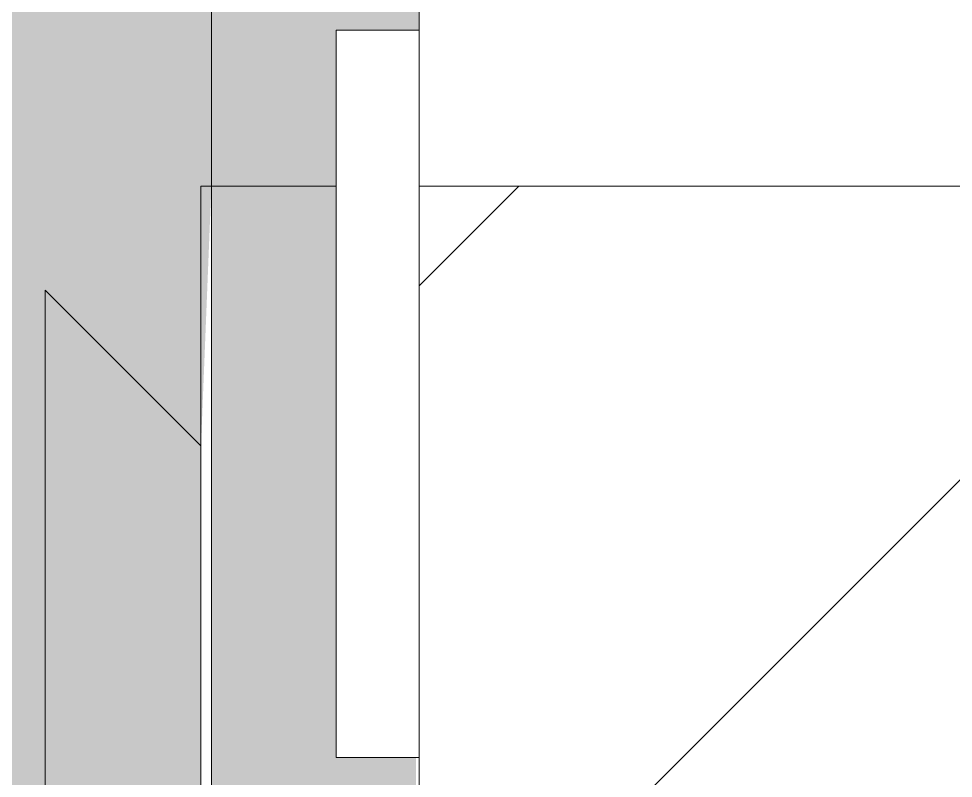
# Model space of a CAD drawing. Header units: millimetres. Extents: x 81773 to 282675, y -8553 to 29000.
# Drawn here: x 109631.5 to 109721.4, y 3698 to 3771.1 of the extents above; entities that cross this region are included whole.
import ezdxf

# ---------------------------------------------------------------- set-up
doc = ezdxf.new("R2010")
doc.units = ezdxf.units.MM
for name, color, linetype, lineweight in [('A-DOOR', 7, 'Continuous', 9), ('A-DOOR-FRAM', 7, 'Continuous', 13), ('A-FLOR-PATT', 7, 'Continuous', 9), ('A-WALL', 7, 'Continuous', 9), ('I-WALL', 7, 'Continuous', 9)]:
    doc.layers.add(name, color=color, linetype=linetype, lineweight=lineweight)
for name, color, linetype, lineweight, true_color in [('A-GENM-2', 5, 'Continuous', 9, 0x0000ff), ('A-WALL-1', 9, 'Continuous', 9, 0x808080), ('A-WALL-FNSH-1', 9, 'Continuous', 9, 0x808080), ('I-WALL-2', 9, 'Continuous', 9, 0x808080)]:
    doc.layers.add(name, color=color, linetype=linetype, lineweight=lineweight, true_color=true_color)

# ---------------------------------------------------------------- blocks, each defined once
blk = doc.blocks.new('Плинтус - Плинтус светлый _сад_-33412381-План раскладки напольных покрытий 3 этажа в осях 23-33')
at = {"layer": 'A-GENM-2'}
blk.add_hatch(color=256, dxfattribs=at).paths.add_polyline_path([(3200, 0), (0, 0), (-15, -15), (3200, -15)])
for p, q in [((0, 0), (-15, -15)), ((0, 0), (3200, 0)), ((-15, -15), (3200, -15))]:
    blk.add_line(p, q, dxfattribs=at)
blk = doc.blocks.new('110_Дверь_СКБ_2Ст - Д-5_п_ Из игровой в коридор-32351726-План раскладки напольных покрытий 3 этажа в осях 23-33')
at = {"layer": 'A-DOOR-FRAM'}
for p, q in [((712.5, 40), (712.5, -40)), ((712.5, -40), (662.5, -40)), ((697.5, -48), (697.5, -40)), ((697.5, -40), (767.5, -40)), ((767.5, -40), (767.5, -48)), ((767.5, -48), (697.5, -48))]:
    blk.add_line(p, q, dxfattribs=at)

msp = doc.modelspace()

# ---------------------------------------------------------------- hatches: boundary and pattern name
at = {"layer": 'A-FLOR-PATT'}
h = msp.add_hatch(color=256, dxfattribs=at)
h.paths.add_polyline_path([(109650, 170), (109648.997, 170.065), (109649, 170)])
h.paths.add_polyline_path([(109017.806, 170), (108928.788, 170.065), (108928.788, 190.065), (108910, 190.065), (108910, 170), (108928.788, 170)])
h.paths.add_polyline_path([(108167.75, 259.645), (108172.75, 260.985), (108176.41, 264.645), (108177.75, 269.645), (108176.41, 274.645), (108172.75, 278.305), (108167.75, 279.645), (108162.75, 278.305), (108159.09, 274.645), (108157.75, 269.645), (108159.09, 264.645), (108162.75, 260.985), (108165.162, 259.986)])
h.paths.add_polyline_path([(108479, 259.645), (108484, 260.985), (108487.66, 264.645), (108489, 269.645), (108487.66, 274.645), (108484, 278.305), (108479, 279.645), (108474, 278.305), (108470.34, 274.645), (108469, 269.645), (108470.34, 264.645), (108474, 260.985), (108476.412, 259.986)])
h.paths.add_polyline_path([(108790.25, 259.645), (108795.25, 260.985), (108798.91, 264.645), (108800.25, 269.645), (108798.91, 274.645), (108794.848, 278.472), (108790.25, 279.645), (108785.25, 278.305), (108781.59, 274.645), (108780.25, 269.645), (108781.59, 264.645), (108785.25, 260.985), (108787.662, 259.986)])
h.paths.add_polyline_path([(108686.5, 259.645), (108691.5, 260.985), (108695.16, 264.645), (108696.5, 269.645), (108695.16, 274.645), (108691.5, 278.305), (108686.5, 279.645), (108681.5, 278.305), (108677.84, 274.645), (108676.5, 269.645), (108677.84, 264.645), (108681.5, 260.985), (108683.912, 259.986)])
h.paths.add_polyline_path([(108582.75, 259.645), (108587.75, 260.985), (108591.41, 264.645), (108592.75, 269.645), (108591.41, 274.645), (108587.75, 278.305), (108582.75, 279.645), (108577.75, 278.305), (108574.09, 274.645), (108572.75, 269.645), (108574.09, 264.645), (108577.75, 260.985), (108580.162, 259.986)])
h.paths.add_polyline_path([(108271.5, 259.645), (108276.813, 261.225), (108280.16, 264.645), (108281.5, 269.645), (108280.16, 274.645), (108276.5, 278.305), (108271.5, 279.645), (108266.5, 278.305), (108262.84, 274.645), (108261.5, 269.645), (108262.84, 264.645), (108266.5, 260.985), (108268.912, 259.986)])
h.paths.add_polyline_path([(108375.25, 259.645), (108380.563, 261.225), (108383.91, 264.645), (108385.25, 269.645), (108383.91, 274.645), (108380.25, 278.305), (108375.25, 279.645), (108370.25, 278.305), (108366.59, 274.645), (108365.25, 269.645), (108366.59, 264.645), (108370.25, 260.985), (108372.662, 259.986)])
h.paths.add_polyline_path([(108686.5, 409.645), (108691.5, 410.985), (108695.16, 414.645), (108696.5, 419.645), (108695.16, 424.645), (108691.5, 428.305), (108686.5, 429.645), (108681.5, 428.305), (108677.84, 424.645), (108676.5, 419.645), (108677.84, 414.645), (108681.5, 410.985), (108683.912, 409.986)])
h.paths.add_polyline_path([(108790.25, 409.645), (108795.25, 410.985), (108798.91, 414.645), (108800.25, 419.645), (108798.91, 424.645), (108795.25, 428.305), (108790.25, 429.645), (108785.25, 428.305), (108781.59, 424.645), (108780.25, 419.645), (108781.59, 414.645), (108785.25, 410.985), (108787.662, 409.986)])
h.paths.add_polyline_path([(108479, 409.645), (108484, 410.985), (108487.66, 414.645), (108489, 419.645), (108487.66, 424.645), (108484, 428.305), (108479, 429.645), (108474, 428.305), (108470.34, 424.645), (108469, 419.645), (108470.34, 414.645), (108474, 410.985), (108476.412, 409.986)])
h.paths.add_polyline_path([(108271.5, 409.645), (108276.5, 410.985), (108280.16, 414.645), (108281.5, 419.645), (108280.16, 424.645), (108276.5, 428.305), (108271.5, 429.645), (108266.5, 428.305), (108262.84, 424.645), (108261.5, 419.645), (108262.84, 414.645), (108266.5, 410.985), (108268.912, 409.986)])
h.paths.add_polyline_path([(108167.75, 409.645), (108172.75, 410.985), (108176.41, 414.645), (108177.75, 419.645), (108176.41, 424.645), (108172.75, 428.305), (108167.75, 429.645), (108162.75, 428.305), (108159.09, 424.645), (108157.75, 419.645), (108159.09, 414.645), (108162.75, 410.985), (108165.162, 409.986)])
h.paths.add_polyline_path([(108375.25, 409.645), (108380.25, 410.985), (108383.91, 414.645), (108385.25, 419.645), (108383.91, 424.645), (108380.25, 428.305), (108375.25, 429.645), (108370.25, 428.305), (108366.59, 424.645), (108365.25, 419.645), (108366.59, 414.645), (108370.25, 410.985), (108372.662, 409.986)])
h.paths.add_polyline_path([(108582.75, 409.645), (108587.75, 410.985), (108591.41, 414.645), (108592.75, 419.645), (108591.41, 424.645), (108587.75, 428.305), (108582.75, 429.645), (108577.75, 428.305), (108574.09, 424.645), (108572.75, 419.645), (108574.09, 414.645), (108577.75, 410.985), (108580.162, 409.986)])
h.paths.add_polyline_path([(107374.098, 529.935), (107376.667, 529.935), (107374.098, 532.504), (107374.098, 10362.613), (107370, 10362.613), (107370, 529.935)])
h.paths.add_polyline_path([(107720, 10362.613), (107720, 10392), (107705, 10392), (107705, 10380), (107389.098, 10379), (107389.098, 10377.613), (107705, 10377.613)])
h.paths.add_polyline_path([(107389.098, 529.935), (109634, 530), (109634, 3745), (109649, 3730), (109650, 3755), (109662, 3755), (109662, 3770), (109670, 3770), (109670, 3805), (108770, 3805), (108770, 3855), (109670, 3855), (109670, 5055), (109270, 5055), (109270, 5105), (109670, 5105), (109669.169, 5140), (109662, 5140), (109662, 5155), (109650, 5155), (109649, 5179), (109634, 5164), (109634, 10364), (109115, 10364), (109130.053, 10379), (109105, 10380), (109105, 10392), (109090, 10392), (109090, 9920), (107720, 9920), (107720, 10362.613), (107389.098, 10362.613), (107389.098, 799.007)])
h.paths.add_polyline_path([(107770, 9970), (109040, 9970), (109040, 10520), (109045, 10520), (109045, 10550), (109055, 10550), (109055, 10600), (107755, 10600), (107755, 10550), (107765, 10550), (107765, 10520), (107770, 10520), (107770, 10041.568)])
h.paths.add_polyline_path([(107370, 10373.515), (107376.485, 10380), (107370, 10379), (107370, 10377.613)])
h.paths.add_polyline_path([(109650, 10378), (109649, 10380), (109649, 10379)])
at = {"layer": 'I-WALL'}
h = msp.add_hatch(dxfattribs=at)
h.set_pattern_fill('FP_5', color=256, style=0, pattern_type=2)
h.set_pattern_definition([(45, (0, 0), (-35.35534, 35.35534), [])])
h.paths.add_polyline_path([(109750, 100), (109749, 3755), (109670, 3755), (109670, 100)])
h.paths.add_polyline_path([(109749, 5155), (109750, 5155), (109750, 10400), (109670, 10400), (109670, 5155), (109720, 5155)])
at = {"layer": 'I-WALL-2'}
h = msp.add_hatch(dxfattribs=at)
h.set_pattern_fill('FP_35', color=256, style=0, pattern_type=2)
h.set_pattern_definition([(0, (0, 0), (121.92, 30.48), [10.058, -81.382, 10.058, -81.382, -487.68]), (0, (0, 0), (121.92, 30.48), [-182.88, 10.058, -172.822, 10.058, -81.382, -213.36]), (0, (0, 0), (121.92, 30.48), [-457.2, 10.058, -50.902, 10.058, -142.342]), (120, (45.72, 15.24), (-87.356454, 90.345817), [10.058, -81.382, 10.058, -81.382, -487.68]), (120, (45.72, 15.24), (-87.356454, 90.345817), [-182.88, 10.058, -172.822, 10.058, -81.382, -213.36]), (120, (45.72, 15.24), (-87.356454, 90.345817), [-457.2, 10.058, -50.902, 10.058, -142.342]), (240, (60.96, 76.2), (-34.563546, -120.825817), [10.058, -81.382, 10.058, -81.382, -487.68]), (240, (60.96, 76.2), (-34.563546, -120.825817), [-182.88, 10.058, -172.822, 10.058, -81.382, -213.36]), (240, (60.96, 76.2), (-34.563546, -120.825817), [-457.2, 10.058, -50.902, 10.058, -142.342])])
h.paths.add_polyline_path([(109654.428, 100), (109670, 100), (109669.693, 3700), (109662, 3700), (109662, 3755), (109650, 3755), (109650, 100)])
h.paths.add_polyline_path([(109650, 5155), (109662, 5155), (109662, 5210), (109670, 5210), (109670, 10380), (109650, 10379), (109650, 5175)])

# ---------------------------------------------------------------- linework, layer by layer
at = {"layer": 'A-WALL'}
for p, q in [((109650, 3755), (109650, 170)), ((109670, 3700), (109670, 100))]:
    msp.add_line(p, q, dxfattribs=at)
at = {"layer": 'A-WALL-1'}
msp.add_line((109662, 3755), (109650, 3755), dxfattribs=at)
at = {"layer": 'A-WALL-FNSH-1'}
for p, q in [((109650, 3755), (109649, 3755)), ((109649, 3755), (109649, 171))]:
    msp.add_line(p, q, dxfattribs=at)
at = {"layer": 'I-WALL'}
msp.add_line((109650, 3755), (109650, 3805), dxfattribs=at)

# ---------------------------------------------------------------- block references
at = {"layer": 'A-DOOR', "rotation": 269.9999999999999}
msp.add_blockref('110_Дверь_СКБ_2Ст - Д-5_п_ Из игровой в коридор-32351726-План раскладки напольных покрытий 3 этажа в осях 23-33', (109710, 4467.5), dxfattribs=at)
at = {"layer": 'A-GENM-2', "rotation": 270}
msp.add_blockref('Плинтус - Плинтус светлый _сад_-33412381-План раскладки напольных покрытий 3 этажа в осях 23-33', (109649, 3730), dxfattribs=at)

doc.saveas('drawing.dxf')
